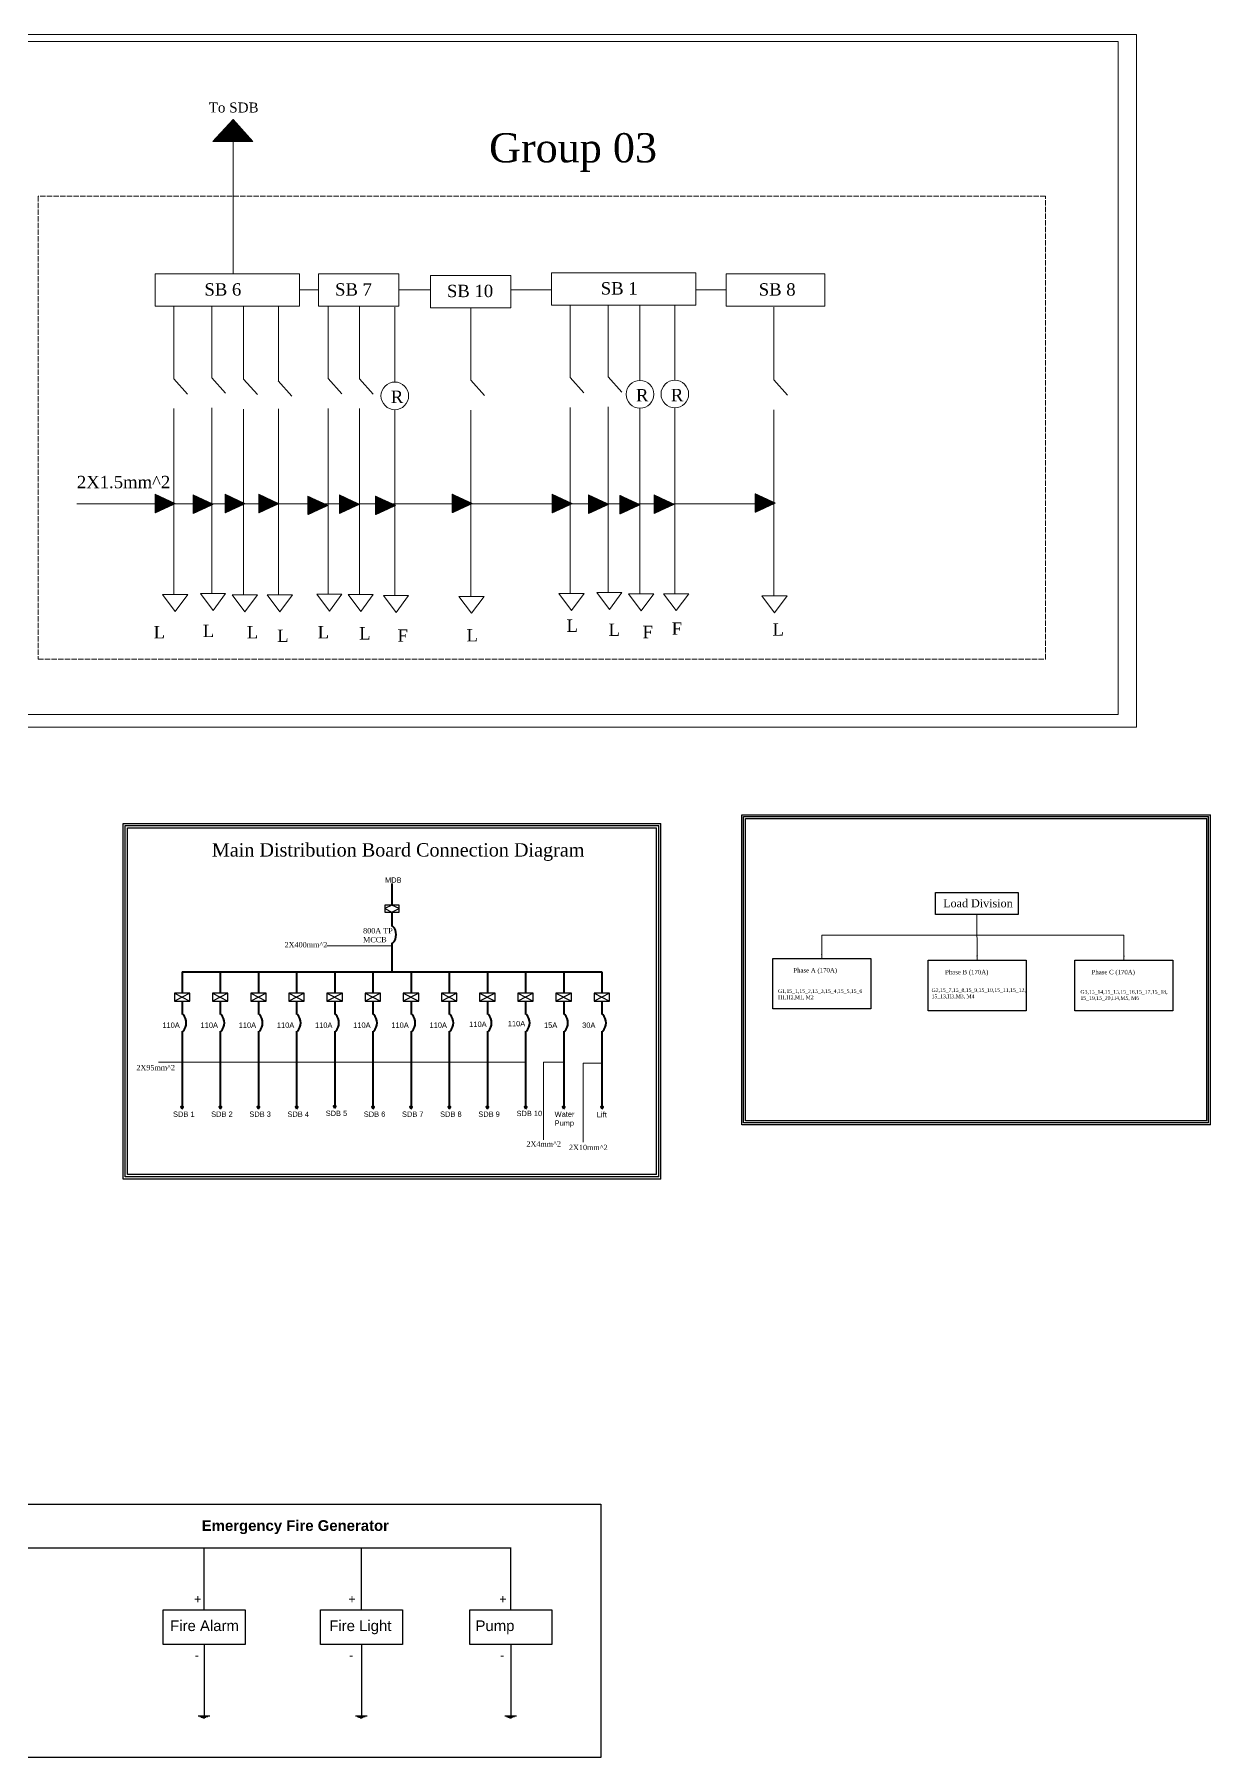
# Model space of a CAD drawing. Header units: inches. Extents: x 1396 to 31789, y 4626 to 27828.
# Drawn here: x 25622 to 28268, y 20864 to 24740 of the extents above; entities that cross this region are included whole.
import ezdxf

# ---------------------------------------------------------------- set-up
doc = ezdxf.new("R2010")
doc.units = ezdxf.units.IN
doc.header["$MEASUREMENT"] = 0
doc.linetypes.add('ACAD_ISO02W100', pattern=[15, 12, -3])
doc.layers.add('Heavy Load', color=3, linetype='ACAD_ISO02W100')
doc.layers.add('text', color=6, linetype='Continuous', lineweight=9)
doc.styles.add('A', font='times.ttf', dxfattribs={"height": 12})
doc.styles.add('Komol Dim', font='ARIALN.TTF')
doc.styles.get("Standard").update_dxf_attribs({"font": 'arial.ttf'})
doc.dimstyles.new('komol Dim', dxfattribs={"dimscale": 0, "dimtxt": 6, "dimasz": 2, "dimexe": 0.5, "dimexo": 0, "dimgap": 0, "dimtad": 2, "dimdec": 1, "dimzin": 3, "dimdsep": 46, "dimlunit": 4, "dimtxsty": 'Komol Dim', "dimblk": 'do.col', "dimcen": 1, "dimdle": 1, "dimclrd": 7, "dimclre": 8, "dimclrt": 256, "dimaunit": 1, "dimadec": 0, "dimazin": 0, "dimtfac": 1, "dimtdec": 1, "dimtofl": 0, "dimtmove": 2, "dimatfit": 3, "dimfxl": 1, "dimtfill": 1, "dimtfillclr": 3, "dimtolj": 1, "dimtzin": 0, "dimlwd": 13, "dimlwe": 13, "dimarcsym": 0})

# ---------------------------------------------------------------- blocks, each defined once
blk = doc.blocks.new('do.col')
at = {"color": 0, "linetype": 'ByBlock', "lineweight": -2}
for p in [(-1, 0), (0, 1), (0, -1), (1, 0)]:
    blk.add_line(p, (0, 0), dxfattribs=at)
at = {"color": 3, "const_width": 0.375}
blk.add_lwpolyline([(-0.1875, 0, 1), (0.1875, 0, 1)], format="xyb", close=True, dxfattribs=at)

msp = doc.modelspace()

# ---------------------------------------------------------------- hatches: boundary and pattern name
at = {"layer": 'text'}
h = msp.add_hatch(dxfattribs=at)
h.set_pattern_fill('ANSI31', color=0, scale=0.69147)
h.set_pattern_definition([(45, (8825.906586, 8579.87025), (-0.06111788147, 0.06111788147), [])])
h.paths.add_polyline_path([(26069.09, 24549.02), (26022.76, 24498.89), (26069.09, 24498.89)])
h.paths.add_polyline_path([(26069.09, 24549.02), (26069.09, 24498.89), (26113, 24498.89)])
h = msp.add_hatch(dxfattribs=at)
h.set_pattern_fill('ANSI31', color=0, scale=0.69147)
h.set_pattern_definition([(45, (7211.670116, 8580.90745), (-0.06111788147, 0.06111788147), [])])
h.paths.add_polyline_path([(25893.11, 23705.77), (25893.11, 23685.03), (25937.88, 23685.03)])
h.paths.add_polyline_path([(25937.88, 23685.03), (25893.11, 23685.03), (25893.11, 23664.29)])
h = msp.add_hatch(dxfattribs=at)
h.set_pattern_fill('ANSI31', color=0, scale=0.69147)
h.set_pattern_definition([(45, (7297.41238, 8579.52451), (-0.06111788147, 0.06111788147), [])])
h.paths.add_polyline_path([(25978.85, 23704.39), (25978.85, 23683.65), (26023.63, 23683.65)])
h.paths.add_polyline_path([(26023.63, 23683.65), (25978.85, 23683.65), (25978.85, 23662.9)])
h = msp.add_hatch(dxfattribs=at)
h.set_pattern_fill('ANSI31', color=0, scale=0.69147)
h.set_pattern_definition([(45, (7368.97952, 8580.90745), (-0.06111788147, 0.06111788147), [])])
h.paths.add_polyline_path([(26050.42, 23705.77), (26050.42, 23685.03), (26095.19, 23685.03)])
h.paths.add_polyline_path([(26095.19, 23685.03), (26050.42, 23685.03), (26050.42, 23664.29)])
h = msp.add_hatch(dxfattribs=at)
h.set_pattern_fill('ANSI31', color=0, scale=0.69147)
h.set_pattern_definition([(45, (7444.69547, 8580.90745), (-0.06111788147, 0.06111788147), [])])
h.paths.add_polyline_path([(26126.14, 23705.77), (26126.14, 23685.03), (26170.91, 23685.03)])
h.paths.add_polyline_path([(26170.91, 23685.03), (26126.14, 23685.03), (26126.14, 23664.29)])
h = msp.add_hatch(dxfattribs=at)
h.set_pattern_fill('ANSI31', color=0, scale=0.69147)
h.set_pattern_definition([(45, (7555.07819, 8576.84668), (-0.06111788147, 0.06111788147), [])])
h.paths.add_polyline_path([(26236.52, 23701.71), (26236.52, 23680.97), (26281.29, 23680.97)])
h.paths.add_polyline_path([(26281.29, 23680.97), (26236.52, 23680.97), (26236.52, 23660.23)])
h = msp.add_hatch(dxfattribs=at)
h.set_pattern_fill('ANSI31', color=0, scale=0.69147)
h.set_pattern_definition([(45, (7626.20632, 8579.52451), (-0.06111788147, 0.06111788147), [])])
h.paths.add_polyline_path([(26307.65, 23704.39), (26307.65, 23683.65), (26352.42, 23683.65)])
h.paths.add_polyline_path([(26352.42, 23683.65), (26307.65, 23683.65), (26307.65, 23662.9)])
h = msp.add_hatch(dxfattribs=at)
h.set_pattern_fill('ANSI31', color=0, scale=0.69147)
h.set_pattern_definition([(45, (7707.5473, 8576.84668), (-0.06111788147, 0.06111788147), [])])
h.paths.add_polyline_path([(26388.99, 23701.71), (26388.99, 23680.97), (26433.76, 23680.97)])
h.paths.add_polyline_path([(26433.76, 23680.97), (26388.99, 23680.97), (26388.99, 23660.23)])
h = msp.add_hatch(dxfattribs=at)
h.set_pattern_fill('ANSI31', color=0, scale=0.69147)
h.set_pattern_definition([(45, (7880.14864, 8581.25319), (-0.06111788147, 0.06111788147), [])])
h.paths.add_polyline_path([(26561.59, 23706.12), (26561.59, 23685.38), (26606.36, 23685.38)])
h.paths.add_polyline_path([(26606.36, 23685.38), (26561.59, 23685.38), (26561.59, 23664.63)])
h = msp.add_hatch(dxfattribs=at)
h.set_pattern_fill('ANSI31', color=0, scale=0.69147)
h.set_pattern_definition([(45, (8105.04922, 8580.90745), (-0.06111788147, 0.06111788147), [])])
h.paths.add_polyline_path([(26786.49, 23705.77), (26786.49, 23685.03), (26831.26, 23685.03)])
h.paths.add_polyline_path([(26831.26, 23685.03), (26786.49, 23685.03), (26786.49, 23664.29)])
h = msp.add_hatch(dxfattribs=at)
h.set_pattern_fill('ANSI31', color=0, scale=0.69147)
h.set_pattern_definition([(45, (8186.9884, 8579.52451), (-0.06111788147, 0.06111788147), [])])
h.paths.add_polyline_path([(26868.43, 23704.39), (26868.43, 23683.65), (26913.2, 23683.65)])
h.paths.add_polyline_path([(26913.2, 23683.65), (26868.43, 23683.65), (26868.43, 23662.9)])
h = msp.add_hatch(dxfattribs=at)
h.set_pattern_fill('ANSI31', color=0, scale=0.69147)
h.set_pattern_definition([(45, (8257.51833, 8578.48731), (-0.06111788147, 0.06111788147), [])])
h.paths.add_polyline_path([(26938.96, 23703.35), (26938.96, 23682.61), (26983.73, 23682.61)])
h.paths.add_polyline_path([(26983.73, 23682.61), (26938.96, 23682.61), (26938.96, 23661.87)])
h = msp.add_hatch(dxfattribs=at)
h.set_pattern_fill('ANSI31', color=0, scale=0.69147)
h.set_pattern_definition([(45, (8334.27149, 8579.52451), (-0.06111788147, 0.06111788147), [])])
h.paths.add_polyline_path([(27015.71, 23704.39), (27015.71, 23683.65), (27060.49, 23683.65)])
h.paths.add_polyline_path([(27060.49, 23683.65), (27015.71, 23683.65), (27015.71, 23662.9)])
h = msp.add_hatch(dxfattribs=at)
h.set_pattern_fill('ANSI31', color=0, scale=0.69147)
h.set_pattern_definition([(45, (8561.911556, 8582.25319), (-0.06111788147, 0.06111788147), [])])
h.paths.add_polyline_path([(27243.35, 23707.12), (27243.35, 23686.38), (27288.13, 23686.38)])
h.paths.add_polyline_path([(27288.13, 23686.38), (27243.35, 23686.38), (27243.35, 23665.63)])

# ---------------------------------------------------------------- linework, layer by layer
at = {"color": 7, "lineweight": 30}
for p, q in [((27212.75, 22985.14), (28267.6, 22985.14)), ((27212.75, 22287.73), (27212.75, 22985.14)), ((28267.6, 22287.73), (28267.6, 22985.14)), ((25821, 22965.5), (27031.02, 22965.5)), ((25821, 22165.5), (25821, 22965.5)), ((25826, 22960.5), (27026.02, 22960.5)), ((25826, 22170.5), (25826, 22960.5)), ((25831, 22955.5), (27021.02, 22955.5)), ((25831, 22175.5), (25831, 22955.5)), ((27021.02, 22175.5), (27021.02, 22955.5)), ((27026.02, 22170.5), (27026.02, 22960.5)), ((27031.02, 22165.5), (27031.02, 22965.5)), ((27217.11, 22980.78), (28263.24, 22980.78)), ((27217.11, 22292.09), (27217.11, 22980.78)), ((27221.47, 22976.42), (28258.88, 22976.42)), ((27221.47, 22296.44), (27221.47, 22976.42)), ((28258.88, 22296.44), (28258.88, 22976.42)), ((28263.24, 22292.09), (28263.24, 22980.78)), ((26409.67, 22781.95), (26409.67, 22765.61)), ((26442.35, 22781.95), (26409.67, 22781.95)), ((26426.01, 22781.95), (26409.67, 22773.78)), ((26409.67, 22773.78), (26426.01, 22765.61)), ((26409.67, 22765.61), (26442.35, 22765.61)), ((26442.35, 22773.78), (26426.01, 22781.95)), ((26426.01, 22765.61), (26442.35, 22773.78)), ((26442.35, 22765.61), (26442.35, 22781.95)), ((27632.51, 22657.93), (27852.58, 22657.93)), ((27632.51, 22544.11), (27632.51, 22657.93)), ((27852.58, 22657.93), (27852.58, 22544.11)), ((25936.44, 22583.46), (25936.44, 22566.06)), ((25971.24, 22583.46), (25936.44, 22583.46)), ((25936.44, 22583.46), (25971.24, 22566.06)), ((25971.24, 22583.46), (25936.44, 22566.06)), ((25936.44, 22566.06), (25971.24, 22566.06)), ((25971.24, 22566.06), (25971.24, 22583.46)), ((26022.29, 22583.46), (26022.29, 22566.06)), ((26057.09, 22583.46), (26022.29, 22583.46)), ((26022.29, 22583.46), (26057.09, 22566.06)), ((26057.09, 22583.46), (26022.29, 22566.06)), ((26022.29, 22566.06), (26057.09, 22566.06)), ((26057.09, 22566.06), (26057.09, 22583.46)), ((26108.14, 22583.46), (26108.14, 22566.06)), ((26142.94, 22583.46), (26108.14, 22583.46)), ((26108.14, 22583.46), (26142.94, 22566.06)), ((26142.94, 22583.46), (26108.14, 22566.06)), ((26108.14, 22566.06), (26142.94, 22566.06)), ((26142.94, 22566.06), (26142.94, 22583.46)), ((26193.98, 22583.46), (26193.98, 22566.06)), ((26228.79, 22583.46), (26193.98, 22583.46)), ((26193.98, 22583.46), (26228.79, 22566.06)), ((26228.79, 22583.46), (26193.98, 22566.06)), ((26193.98, 22566.06), (26228.79, 22566.06)), ((26228.79, 22566.06), (26228.79, 22583.46)), ((26279.83, 22583.46), (26279.83, 22566.06)), ((26314.64, 22583.46), (26279.83, 22583.46)), ((26279.83, 22583.46), (26314.64, 22566.06)), ((26314.64, 22583.46), (26279.83, 22566.06)), ((26279.83, 22566.06), (26314.64, 22566.06)), ((26314.64, 22566.06), (26314.64, 22583.46)), ((26365.68, 22583.46), (26365.68, 22566.06)), ((26400.49, 22583.46), (26365.68, 22583.46)), ((26365.68, 22583.46), (26400.49, 22566.06)), ((26400.49, 22583.46), (26365.68, 22566.06)), ((26365.68, 22566.06), (26400.49, 22566.06)), ((26400.49, 22566.06), (26400.49, 22583.46)), ((26451.53, 22583.46), (26451.53, 22566.06)), ((26486.34, 22583.46), (26451.53, 22583.46)), ((26451.53, 22583.46), (26486.34, 22566.06)), ((26486.34, 22583.46), (26451.53, 22566.06)), ((26451.53, 22566.06), (26486.34, 22566.06)), ((26486.34, 22566.06), (26486.34, 22583.46)), ((26537.38, 22583.46), (26537.38, 22566.06)), ((26572.18, 22583.46), (26537.38, 22583.46)), ((26537.38, 22583.46), (26572.18, 22566.06)), ((26572.18, 22583.46), (26537.38, 22566.06)), ((26537.38, 22566.06), (26572.18, 22566.06)), ((26572.18, 22566.06), (26572.18, 22583.46)), ((26623.23, 22583.46), (26623.23, 22566.06)), ((26658.03, 22583.46), (26623.23, 22583.46)), ((26623.23, 22583.46), (26658.03, 22566.06)), ((26658.03, 22583.46), (26623.23, 22566.06)), ((26623.23, 22566.06), (26658.03, 22566.06)), ((26658.03, 22566.06), (26658.03, 22583.46)), ((26709.08, 22583.46), (26709.08, 22566.06)), ((26743.88, 22583.46), (26709.08, 22583.46)), ((26709.08, 22583.46), (26743.88, 22566.06)), ((26743.88, 22583.46), (26709.08, 22566.06)), ((26709.08, 22566.06), (26743.88, 22566.06)), ((26743.88, 22566.06), (26743.88, 22583.46)), ((26794.93, 22583.46), (26794.93, 22566.06)), ((26829.73, 22583.46), (26794.93, 22583.46)), ((26794.93, 22583.46), (26829.73, 22566.06)), ((26829.73, 22583.46), (26794.93, 22566.06)), ((26794.93, 22566.06), (26829.73, 22566.06)), ((26829.73, 22566.06), (26829.73, 22583.46)), ((26880.77, 22583.46), (26880.77, 22566.06)), ((26915.58, 22583.46), (26880.77, 22583.46)), ((26880.77, 22583.46), (26915.58, 22566.06)), ((26915.58, 22583.46), (26880.77, 22566.06)), ((26880.77, 22566.06), (26915.58, 22566.06)), ((26915.58, 22566.06), (26915.58, 22583.46)), ((27852.58, 22544.11), (27632.51, 22544.11)), ((28267.6, 22287.73), (27212.75, 22287.73)), ((28263.24, 22292.09), (27217.11, 22292.09)), ((28064.96, 22296.44), (27221.47, 22296.44)), ((28258.88, 22296.44), (28064.96, 22296.44)), ((27026.02, 22170.5), (25826, 22170.5)), ((26798.57, 22175.5), (25831, 22175.5)), ((27021.02, 22175.5), (26798.57, 22175.5)), ((27031.02, 22165.5), (25821, 22165.5))]:
    msp.add_line(p, q, dxfattribs=at)
at = {"color": 7, "lineweight": 40}
for p, q in [((26426.01, 22829.99), (26426.01, 22781.95)), ((26426.01, 22765.61), (26426.01, 22733.91)), ((26426.01, 22696.7), (26426.01, 22631.5)), ((25953.84, 22631.5), (25953.84, 22583.46)), ((25953.84, 22631.5), (26898.18, 22631.5)), ((26039.69, 22631.5), (26039.69, 22583.46)), ((26125.54, 22631.5), (26125.54, 22583.46)), ((26211.39, 22631.5), (26211.39, 22583.46)), ((26297.24, 22631.5), (26297.24, 22583.46)), ((26383.08, 22631.5), (26383.08, 22583.46)), ((26468.93, 22631.5), (26468.93, 22583.46)), ((26554.78, 22631.5), (26554.78, 22583.46)), ((26640.63, 22631.5), (26640.63, 22583.46)), ((26726.48, 22631.5), (26726.48, 22583.46)), ((26812.33, 22631.5), (26812.33, 22583.46)), ((26898.18, 22631.5), (26898.18, 22583.46)), ((25953.84, 22566.06), (25953.84, 22535.42)), ((26039.69, 22566.06), (26039.69, 22535.42)), ((26125.54, 22566.06), (26125.54, 22535.42)), ((26211.39, 22566.06), (26211.39, 22535.42)), ((26297.24, 22566.06), (26297.24, 22535.42)), ((26383.08, 22566.06), (26383.08, 22535.42)), ((26468.93, 22566.06), (26468.93, 22535.42)), ((26554.78, 22566.06), (26554.78, 22535.42)), ((26640.63, 22566.06), (26640.63, 22535.42)), ((26726.48, 22566.06), (26726.48, 22535.42)), ((26812.33, 22566.06), (26812.33, 22535.42)), ((26898.18, 22566.06), (26898.18, 22535.42)), ((25953.84, 22498.28), (25953.84, 22327.72)), ((26039.69, 22498.28), (26039.69, 22327.72)), ((26125.54, 22498.28), (26125.54, 22327.72)), ((26211.39, 22498.28), (26211.39, 22327.72)), ((26297.24, 22498.28), (26297.24, 22327.72)), ((26383.08, 22498.28), (26383.08, 22327.72)), ((26468.93, 22498.28), (26468.93, 22327.72)), ((26554.78, 22498.28), (26554.78, 22327.72)), ((26640.63, 22498.28), (26640.63, 22327.72)), ((26726.48, 22498.28), (26726.48, 22327.72)), ((26812.33, 22498.28), (26812.33, 22327.72)), ((26898.18, 22498.28), (26898.18, 22327.72))]:
    msp.add_line(p, q, dxfattribs=at)
at = {"lineweight": 25}
for p, q in [((25557, 21336.5), (26693.5, 21336.5)), ((26003.5, 21197), (26003.5, 21337)), ((26357.5, 21197), (26357.5, 21337)), ((26693.5, 21197), (26693.5, 21337)), ((26003.5, 21119), (26003.5, 20957.5)), ((26357.5, 21119), (26357.5, 20957.5)), ((26693.5, 21119), (26693.5, 20957.5)), ((25990, 20958), (26016.5, 20958)), ((25994, 20957), (26012, 20957)), ((25997, 20955.5), (26007.5, 20955.5)), ((26000.5, 20954), (26005, 20954)), ((26344, 20958), (26370.5, 20958)), ((26348, 20957), (26366, 20957)), ((26351, 20955.5), (26361.5, 20955.5)), ((26354.5, 20954), (26359, 20954)), ((26680, 20958), (26706.5, 20958)), ((26684, 20957), (26702, 20957)), ((26687, 20955.5), (26697.5, 20955.5)), ((26690.5, 20954), (26695, 20954))]:
    msp.add_line(p, q, dxfattribs=at)
at = {"color": 7, "lineweight": 30}
for points in [[(27648.5, 22810), (27835.09, 22810), (27835.09, 22760.61), (27648.5, 22760.61)], [(27282.97, 22661.95), (27503.04, 22661.95), (27503.04, 22548.13), (27282.97, 22548.13)], [(27962.62, 22657.93), (28182.7, 22657.93), (28182.7, 22544.11), (27962.62, 22544.11)]]:
    msp.add_lwpolyline(points, close=True, dxfattribs=at)
at = {"color": 7, "lineweight": 40}
for points in [[(25953.61, 22323.37), (25956.48, 22327.72), (25951.21, 22327.72), (25953.61, 22323.37)], [(26039.46, 22323.37), (26042.32, 22327.72), (26037.06, 22327.72), (26039.46, 22323.37)], [(26125.31, 22323.37), (26128.17, 22327.72), (26122.9, 22327.72), (26125.31, 22323.37)], [(26211.16, 22323.37), (26214.02, 22327.72), (26208.75, 22327.72), (26211.16, 22323.37)], [(26297, 22325.39), (26299.87, 22329.74), (26294.6, 22329.74), (26297, 22325.39)], [(26382.85, 22323.37), (26385.72, 22327.72), (26380.45, 22327.72), (26382.85, 22323.37)], [(26468.7, 22323.37), (26471.57, 22327.72), (26466.3, 22327.72), (26468.7, 22323.37)], [(26554.55, 22323.37), (26557.42, 22327.72), (26552.15, 22327.72), (26554.55, 22323.37)], [(26640.4, 22323.37), (26643.27, 22327.72), (26638, 22327.72), (26640.4, 22323.37)], [(26726.25, 22323.37), (26729.11, 22327.72), (26723.84, 22327.72), (26726.25, 22323.37)], [(26812.1, 22323.37), (26814.96, 22327.72), (26809.69, 22327.72), (26812.1, 22323.37)], [(26897.94, 22323.37), (26900.81, 22327.72), (26895.54, 22327.72), (26897.94, 22323.37)]]:
    msp.add_lwpolyline(points, close=True, dxfattribs=at)
at = {"lineweight": 25}
for points in [[(25478, 21434.5), (26896, 21434.5), (26896, 20864.5), (25478, 20864.5)], [(25911.5, 21197), (26095.5, 21197), (26095.5, 21119), (25911.5, 21119)], [(26265.5, 21197), (26449.5, 21197), (26449.5, 21119), (26265.5, 21119)], [(26601.5, 21197), (26785.5, 21197), (26785.5, 21119), (26601.5, 21119)]]:
    msp.add_lwpolyline(points, close=True, dxfattribs=at)
at = {"color": 7, "lineweight": 40}
for centre in [(26407.99, 22715.34), (25935.83, 22516.85), (26021.67, 22516.85), (26107.52, 22516.85), (26193.37, 22516.85), (26279.22, 22516.85), (26365.07, 22516.85), (26450.92, 22516.85), (26536.77, 22516.85), (26622.61, 22516.85), (26708.46, 22516.85), (26794.31, 22516.85), (26880.16, 22516.85)]:
    msp.add_arc(centre, 27.46, 317.44913, 42.55087, dxfattribs=at)
at = {"layer": 'text', "color": 0}
for p, q in [((28060, 23210.5), (28060, 24724)), ((26069.09, 24549.02), (26022.76, 24498.89)), ((26069.09, 24549.02), (26069.09, 24201.56)), ((26113, 24498.89), (26069.09, 24549.02)), ((26022.76, 24498.89), (26113, 24498.89)), ((26512.67, 24165.26), (26512.67, 24198.1)), ((26512.67, 24198.1), (26693.49, 24198.1)), ((26693.49, 24198.1), (26693.49, 24165.26)), ((26218.1, 24165.26), (26260.97, 24165.26)), ((26441.79, 24165.26), (26512.67, 24165.26)), ((26693.49, 24165.26), (26785.11, 24165.26)), ((27109.75, 24165.26), (27177.52, 24165.26)), ((25935.29, 24128.95), (25935.29, 23965.77)), ((26002.02, 24128.95), (26034.17, 24128.95)), ((26020.69, 24128.95), (26020.69, 23967.84)), ((26092.26, 24127.92), (26092.26, 23964.73)), ((26170.74, 24128.26), (26170.74, 23965.08)), ((26282.33, 24127.31), (26282.33, 23966.2)), ((26325.28, 24128.95), (26357.43, 24128.95)), ((26352.94, 24128.95), (26352.94, 23965.77)), ((26432.38, 24126.62), (26432.38, 23963.43)), ((26576.98, 24125.5), (26609.13, 24125.5)), ((26603.08, 24125.5), (26603.08, 23962.31)), ((26826.94, 24131.37), (26826.94, 23968.19)), ((26893.67, 24131.37), (26925.82, 24131.37)), ((26912.34, 24131.37), (26912.34, 23970.26)), ((26983.91, 24130.34), (26983.91, 23967.15)), ((27062.39, 24130.68), (27062.39, 23967.5)), ((27284.84, 24126.5), (27284.84, 23963.31)), ((25935.29, 23965.77), (25966.24, 23931.19)), ((26020.69, 23967.84), (26051.63, 23933.27)), ((26092.26, 23964.73), (26123.2, 23930.16)), ((26169.85, 23960.72), (26200.8, 23926.15)), ((26170.74, 23965.08), (26170.74, 23959.87)), ((26282.33, 23966.2), (26313.27, 23931.63)), ((26352.94, 23965.77), (26383.88, 23931.19)), ((26432.38, 23963.43), (26432.38, 23958.23)), ((26603.08, 23962.31), (26634.02, 23927.74)), ((26826.94, 23968.19), (26857.89, 23933.61)), ((26912.34, 23970.26), (26943.28, 23935.69)), ((26983.95, 23967.05), (26983.95, 23961.84)), ((27062.39, 23967.5), (27062.39, 23962.29)), ((27284.84, 23963.31), (27315.79, 23928.74)), ((25935.29, 23898.35), (25935.29, 23480.36)), ((26020.69, 23900.42), (26020.69, 23482.43)), ((26092.26, 23897.31), (26092.26, 23479.32)), ((26170.74, 23897.66), (26170.74, 23479.66)), ((26282.33, 23898.78), (26282.33, 23480.79)), ((26352.94, 23898.35), (26352.94, 23480.36)), ((26432.38, 23896.02), (26432.38, 23478.02)), ((26603.08, 23894.89), (26603.08, 23476.9)), ((26826.94, 23900.77), (26826.94, 23482.78)), ((26912.34, 23902.84), (26912.34, 23484.85)), ((26983.91, 23899.73), (26983.91, 23481.74)), ((27062.39, 23900.08), (27062.39, 23482.08)), ((27284.84, 23895.89), (27284.84, 23477.9)), ((25717.13, 23683.99), (27284.84, 23683.99)), ((25937.88, 23685.03), (25893.11, 23705.77)), ((25893.11, 23705.77), (25893.11, 23664.29)), ((25893.11, 23664.29), (25937.88, 23685.03)), ((26023.63, 23683.65), (25978.85, 23704.39)), ((25978.85, 23704.39), (25978.85, 23662.9)), ((25978.85, 23662.9), (26023.63, 23683.65)), ((26095.19, 23685.03), (26050.42, 23705.77)), ((26050.42, 23705.77), (26050.42, 23664.29)), ((26050.42, 23664.29), (26095.19, 23685.03)), ((26170.91, 23685.03), (26126.14, 23705.77)), ((26126.14, 23705.77), (26126.14, 23664.29)), ((26126.14, 23664.29), (26170.91, 23685.03)), ((26281.29, 23680.97), (26236.52, 23701.71)), ((26236.52, 23660.23), (26281.29, 23680.97)), ((26352.42, 23683.65), (26307.65, 23704.39)), ((26307.65, 23704.39), (26307.65, 23662.9)), ((26307.65, 23662.9), (26352.42, 23683.65)), ((26433.76, 23680.97), (26388.99, 23701.71)), ((26388.99, 23701.71), (26388.99, 23660.23)), ((26388.99, 23660.23), (26433.76, 23680.97)), ((26606.36, 23685.38), (26561.59, 23706.12)), ((26561.59, 23706.12), (26561.59, 23664.63)), ((26561.59, 23664.63), (26606.36, 23685.38)), ((26831.26, 23685.03), (26786.49, 23705.77)), ((26786.49, 23705.77), (26786.49, 23664.29)), ((26786.49, 23664.29), (26831.26, 23685.03)), ((26913.2, 23683.65), (26868.43, 23704.39)), ((26868.43, 23704.39), (26868.43, 23662.9)), ((26868.43, 23662.9), (26913.2, 23683.65)), ((26983.73, 23682.61), (26938.96, 23703.35)), ((26938.96, 23703.35), (26938.96, 23661.87)), ((26938.96, 23661.87), (26983.73, 23682.61)), ((27060.49, 23683.65), (27015.71, 23704.39)), ((27015.71, 23704.39), (27015.71, 23662.9)), ((27015.71, 23662.9), (27060.49, 23683.65)), ((27288.13, 23686.38), (27243.35, 23707.12)), ((27243.35, 23707.12), (27243.35, 23665.63)), ((27243.35, 23665.63), (27288.13, 23686.38)), ((25909.71, 23480.36), (25966.41, 23480.36)), ((25938.06, 23442.32), (25909.71, 23480.36)), ((25966.41, 23480.36), (25938.06, 23442.32)), ((25995.1, 23482.43), (26051.8, 23482.43)), ((26023.45, 23444.4), (25995.1, 23482.43)), ((26051.8, 23482.43), (26023.45, 23444.4)), ((26066.67, 23479.32), (26123.37, 23479.32)), ((26095.02, 23441.29), (26066.67, 23479.32)), ((26123.37, 23479.32), (26095.02, 23441.29)), ((26145.15, 23479.66), (26201.85, 23479.66)), ((26173.5, 23441.63), (26145.15, 23479.66)), ((26201.85, 23479.66), (26173.5, 23441.63)), ((26256.75, 23480.79), (26313.45, 23480.79)), ((26285.1, 23442.76), (26256.75, 23480.79)), ((26313.45, 23480.79), (26285.1, 23442.76)), ((26327.36, 23480.36), (26384.06, 23480.36)), ((26355.71, 23442.32), (26327.36, 23480.36)), ((26384.06, 23480.36), (26355.71, 23442.32)), ((26406.79, 23478.02), (26463.5, 23478.02)), ((26435.15, 23439.99), (26406.79, 23478.02)), ((26463.5, 23478.02), (26435.15, 23439.99)), ((26576.35, 23476.18), (26633.05, 23476.18)), ((26604.7, 23438.15), (26576.35, 23476.18)), ((26633.05, 23476.18), (26604.7, 23438.15)), ((26801.36, 23482.78), (26858.06, 23482.78)), ((26829.71, 23444.74), (26801.36, 23482.78)), ((26858.06, 23482.78), (26829.71, 23444.74)), ((26886.75, 23484.85), (26943.46, 23484.85)), ((26915.1, 23446.82), (26886.75, 23484.85)), ((26943.46, 23484.85), (26915.1, 23446.82)), ((26958.32, 23481.74), (27015.02, 23481.74)), ((26986.67, 23443.71), (26958.32, 23481.74)), ((27015.02, 23481.74), (26986.67, 23443.71)), ((27036.8, 23482.08), (27093.5, 23482.08)), ((27065.15, 23444.05), (27036.8, 23482.08)), ((27093.5, 23482.08), (27065.15, 23444.05)), ((27258.12, 23477.18), (27314.82, 23477.18)), ((27286.47, 23439.15), (27258.12, 23477.18)), ((27314.82, 23477.18), (27286.47, 23439.15)), ((20396, 23210.5), (28060, 23210.5))]:
    msp.add_line(p, q, dxfattribs=at)
at = {"layer": 'text', "color": 0, "linetype": 'ACAD_ISO02W100'}
for p, q in [((25630.35, 24376.5), (25630.35, 23335.15)), ((27896.65, 24376.5), (25630.35, 24376.5)), ((27896.65, 23335.15), (27896.65, 24376.5)), ((25630.35, 23335.15), (27896.65, 23335.15))]:
    msp.add_line(p, q, dxfattribs=at)
at = {"layer": 'text', "color": 0}
for points in [[(20384, 24740), (28101, 24740), (28101, 23182), (20384, 23182)], [(25893.46, 24201.56), (26218.1, 24201.56), (26218.1, 24128.95), (25893.46, 24128.95)], [(26260.97, 24201.56), (26441.79, 24201.56), (26441.79, 24128.95), (26260.97, 24128.95)], [(26512.67, 24198.1), (26693.49, 24198.1), (26693.49, 24125.5), (26512.67, 24125.5)], [(26785.11, 24203.98), (27109.75, 24203.98), (27109.75, 24131.37), (26785.11, 24131.37)], [(27177.52, 24201.56), (27399.83, 24201.56), (27399.83, 24128.95), (27177.52, 24128.95)]]:
    msp.add_lwpolyline(points, close=True, dxfattribs=at)
for points in [[(28101, 24724), (28101, 23182), (20396, 23182)], [(20396, 23210.5), (20396, 24724), (28060, 24724)]]:
    msp.add_lwpolyline(points, dxfattribs=at)
for centre in [(26432.38, 23927.13), (26983.95, 23930.74), (27062.39, 23931.19)]:
    msp.add_circle(centre, 31.1, dxfattribs=at)

# ---------------------------------------------------------------- texts
at = {"color": 7, "lineweight": 30, "attachment_point": 1, "style": 'A'}
for s, width, gutter_width, insert, char_height in [('To SDB ', 233.0858, 74.95, (26013.59, 24586.97), 22.485), ('\\pxt6;Group 03', 681.3934, 219.11, (26644.5, 24517.99), 65.7327), ('SB 1', 288.4781, 92.76, (26895.74, 24182.89), 27.829), ('SB 6', 288.4781, 92.76, (26004.09, 24180.47), 27.829), ('SB 7', 288.4781, 92.76, (26297.97, 24180.47), 27.829), ('SB 10', 288.4781, 92.76, (26549.66, 24177.01), 27.829), ('SB 8', 288.4781, 92.76, (27251.16, 24180.47), 27.829), ('R', 288.4781, 92.76, (26423.39, 23938.89), 27.83), ('R', 288.4781, 92.76, (26974.96, 23942.5), 27.83), ('R', 288.4781, 92.76, (27053.4, 23942.95), 27.83), ('2X1.5mm^ 2', 288.4781, 92.76, (25717.13, 23747.25), 27.829), ('L', 288.4781, 92.76, (25889.85, 23409.48), 27.83), ('L', 288.4781, 92.76, (26000.35, 23412.48), 27.83), ('L', 288.4781, 92.76, (26099.35, 23409.48), 27.83), ('L', 288.4781, 92.76, (26258.85, 23409.48), 27.83), ('L', 288.4781, 92.76, (26818.85, 23424.15), 27.83), ('L', 288.4781, 92.76, (26913.35, 23414.98), 27.83), ('F', 288.4781, 92.76, (26989.85, 23409.98), 27.83), ('F', 288.4781, 92.76, (27055.35, 23417.65), 27.83), ('L', 288.4781, 92.76, (27282.35, 23415.65), 27.83), ('L', 288.4781, 92.76, (26167.85, 23401.48), 27.83), ('L', 288.4781, 92.76, (26352.35, 23406.98), 27.83), ('F', 288.4781, 92.76, (26438.35, 23401.98), 27.83), ('L', 288.4781, 92.76, (26593.85, 23402.65), 27.83), ('Load Division ', 186.5902, 60, (27666.14, 22794.92), 18), ('Phase A (170A)', 156.9682, 60, (27328.97, 22640.18), 10), ('Phase B (170A)', 147.7804, 60, (27670.33, 22636.15), 10), ('Phase C (170A)', 149.824, 60, (27999.9, 22636.15), 10), ('G2,15_7,15_8,15_9,15_10,15_11,15_12,\\P15_13,H3,M3, M4', 132.28, 50.56, (27640, 22594.81), 8.4272), ('G1,15_1,15_2,15_3,15_4,15_5,15_6\\PH1,H2,M1, M2', 132.28, 50.56, (27294.6, 22592.56), 8.4272), ('G3,15_14,15_15,15_16,15_17,15_18,\\P15_19,15_20,H4,M5, M6', 132.28, 50.56, (27975, 22590.93), 8.4272)]:
    msp.add_mtext_dynamic_manual_height_columns(s, width=width, gutter_width=gutter_width, heights=[0], dxfattribs=dict(at, insert=insert, char_height=char_height))
at = {"color": 7, "lineweight": 30, "insert": (26439.88, 22901.05), "char_height": 30, "width": 1064.874, "attachment_point": 5, "style": 'A'}
msp.add_mtext('Main Distribution Board Connection Diagram', dxfattribs=at)
at = {"color": 7, "lineweight": 40, "char_height": 12, "attachment_point": 1, "style": 'A'}
for s, insert, width in [('{\\fArial Unicode MS|b0|i0|c0|p2;MDB}', (26410.33, 22844.12), 69.4119), ('800A TP MCCB', (26361.02, 22730.13), 69.4119), ('2X400mm^ 2', (26184.29, 22698.69), 43.9266), ('{\\fArial Unicode MS|b0|i0|c0|p2;110A}', (25909.52, 22517.73), 18.0749), ('{\\fArial Unicode MS|b0|i0|c0|p2;110A}', (25995.37, 22517.73), 18.0749), ('{\\fArial Unicode MS|b0|i0|c0|p2;110A}', (26081.22, 22517.73), 18.0749), ('{\\fArial Unicode MS|b0|i0|c0|p2;110A}', (26167.07, 22517.73), 18.0749), ('{\\fArial Unicode MS|b0|i0|c0|p2;110A}', (26252.92, 22517.73), 18.0749), ('{\\fArial Unicode MS|b0|i0|c0|p2;110A}', (26338.76, 22517.73), 18.0749), ('{\\fArial Unicode MS|b0|i0|c0|p2;110A}', (26424.61, 22517.73), 18.0749), ('{\\fArial Unicode MS|b0|i0|c0|p2;110A}', (26510.46, 22517.73), 18.0749), ('{\\fArial Unicode MS|b0|i0|c0|p2;110A}', (26599.82, 22519.85), 18.0749), ('{\\fArial Unicode MS|b0|i0|c0|p2;110A}', (26686.63, 22521.23), 18.0749), ('{\\fArial Unicode MS|b0|i0|c0|p2;15A}', (26768.01, 22517.73), 18.0749), ('{\\fArial Unicode MS|b0|i0|c0|p2;30A}', (26853.86, 22517.73), 18.0749), ('2X95mm^ 2', (25850.92, 22422.31), 43.9266), ('{\\fArial Unicode MS|b0|i0|c0|p2;SDB 1}', (25933.39, 22317.53), 57.6615), ('{\\fArial Unicode MS|b0|i0|c0|p2;SDB 2}', (26019.24, 22317.53), 57.6615), ('{\\fArial Unicode MS|b0|i0|c0|p2;SDB 3}', (26105.09, 22317.53), 57.6615), ('{\\fArial Unicode MS|b0|i0|c0|p2;SDB 4}', (26190.94, 22317.53), 57.6615), ('{\\fArial Unicode MS|b0|i0|c0|p2;SDB 5}', (26276.79, 22319.55), 57.6615), ('{\\fArial Unicode MS|b0|i0|c0|p2;SDB 6}', (26362.64, 22317.53), 57.6615), ('{\\fArial Unicode MS|b0|i0|c0|p2;SDB 7}', (26448.48, 22317.53), 57.6615), ('{\\fArial Unicode MS|b0|i0|c0|p2;SDB 8}', (26534.33, 22317.53), 57.6615), ('{\\fArial Unicode MS|b0|i0|c0|p2;SDB 9}', (26620.18, 22317.53), 57.6615), ('{\\fArial Unicode MS|b0|i0|c0|p2;SDB 10}', (26706.26, 22319.15), 57.6615), ('{\\fArial Unicode MS|b0|i0|c0|p2;Water Pump }', (26791.88, 22317.53), 57.6615), ('{\\fArial Unicode MS|b0|i0|c0|p2;Lift}', (26886.59, 22316.63), 57.6615), ('2X4mm^ 2', (26728.42, 22250.55), 43.9266), ('2X10mm^ 2', (26824.24, 22242.68), 43.9266)]:
    msp.add_mtext(s, dxfattribs=dict(at, insert=insert, width=width))
at = {"lineweight": 25, "char_height": 24, "attachment_point": 1}
for s, width, insert in [('{\\fArial|b1|i0|c0|p34;Emergency Fire Generator}', 1338, (25998.07, 21398.27)), ('Fire Alarm', 202.3801, (25927, 21173)), ('Fire Light', 202.3801, (26285, 21173)), ('Pump', 202.3801, (26614, 21173))]:
    msp.add_mtext_dynamic_manual_height_columns(s, width=width, gutter_width=1, heights=[0], dxfattribs=dict(at, insert=insert))
at = {"layer": 'Heavy Load', "lineweight": 25, "char_height": 20, "attachment_point": 1}
for s, width, heights, insert in [('{\\C1;+}', 35, [0], (25981, 21231)), ('{\\C1;+}', 35, [0], (26328, 21231)), ('{\\C1;+}', 35, [0], (26667.5, 21231)), ('{\\C256;\\c0;-}', 1.5, [0.2], (25982.5, 21104.5)), ('{\\C256;\\c0;-}', 1.5, [0.2], (26329.5, 21104.5)), ('{\\C256;\\c0;-}', 1.5, [0.2], (26669, 21104.5))]:
    msp.add_mtext_dynamic_manual_height_columns(s, width=width, gutter_width=1, heights=heights, dxfattribs=dict(at, insert=insert))

# ---------------------------------------------------------------- leaders
at = {"color": 7, "lineweight": 40}
for points, override in [([(27742.54, 22657.93), (27741.8, 22760.61)], {"dimscale": 1, "dimasz": 10, "dimtad": 0, "dimfxl": 0, "dimfxlon": 1, "dimarcsym": 1}), ([(27393.01, 22661.95), (27393.01, 22714.24), (27742.13, 22714.24)], {"dimscale": 1, "dimasz": 10, "dimtad": 0, "dimfxl": 0, "dimfxlon": 1, "dimarcsym": 1}), ([(28072.66, 22657.93), (28072.66, 22714.24), (27742.13, 22714.24)], {"dimscale": 1, "dimasz": 10, "dimtad": 0, "dimfxl": 0, "dimfxlon": 1, "dimarcsym": 1}), ([(26426.01, 22689.84), (26279.7, 22689.84)], {"dimscale": 1, "dimasz": 6, "dimtad": 0, "dimfxl": 0, "dimfxlon": 1, "dimarcsym": 1}), ([(26039.69, 22428.81), (25953.84, 22428.81), (25901.07, 22428.81)], {"dimscale": 1, "dimasz": 6, "dimtad": 0, "dimfxl": 0, "dimfxlon": 1, "dimarcsym": 1}), ([(26125.54, 22428.81), (26039.69, 22428.81)], {"dimscale": 1, "dimasz": 6, "dimtad": 0, "dimfxl": 0, "dimfxlon": 1, "dimarcsym": 1}), ([(26211.39, 22428.81), (26125.54, 22428.81)], {"dimscale": 1, "dimasz": 6, "dimtad": 0, "dimfxl": 0, "dimfxlon": 1, "dimarcsym": 1}), ([(26297.24, 22428.81), (26211.39, 22428.81)], {"dimscale": 1, "dimasz": 6, "dimtad": 0, "dimfxl": 0, "dimfxlon": 1, "dimarcsym": 1}), ([(26383.08, 22428.81), (26297.24, 22428.81)], {"dimscale": 1, "dimasz": 6, "dimtad": 0, "dimfxl": 0, "dimfxlon": 1, "dimarcsym": 1}), ([(26468.93, 22428.81), (26383.08, 22428.81)], {"dimscale": 1, "dimasz": 6, "dimtad": 0, "dimfxl": 0, "dimfxlon": 1, "dimarcsym": 1}), ([(26554.78, 22428.81), (26468.93, 22428.81)], {"dimscale": 1, "dimasz": 6, "dimtad": 0, "dimfxl": 0, "dimfxlon": 1, "dimarcsym": 1}), ([(26640.63, 22428.81), (26554.78, 22428.81)], {"dimscale": 1, "dimasz": 6, "dimtad": 0, "dimfxl": 0, "dimfxlon": 1, "dimarcsym": 1}), ([(26726.48, 22428.81), (26640.63, 22428.81)], {"dimscale": 1, "dimasz": 6, "dimtad": 0, "dimfxl": 0, "dimfxlon": 1, "dimarcsym": 1}), ([(26812.33, 22428.81), (26767.13, 22428.81), (26767.13, 22253.71)], {"dimscale": 1, "dimasz": 6, "dimtad": 0, "dimfxl": 0, "dimfxlon": 1, "dimarcsym": 1}), ([(26898.18, 22426.27), (26856.02, 22426.27), (26856.02, 22248.64)], {"dimscale": 1, "dimasz": 6, "dimtad": 0, "dimfxl": 0, "dimfxlon": 1, "dimarcsym": 1})]:
    msp.add_leader(points, dimstyle='komol Dim', override=override, dxfattribs=at)

doc.saveas('drawing.dxf')
